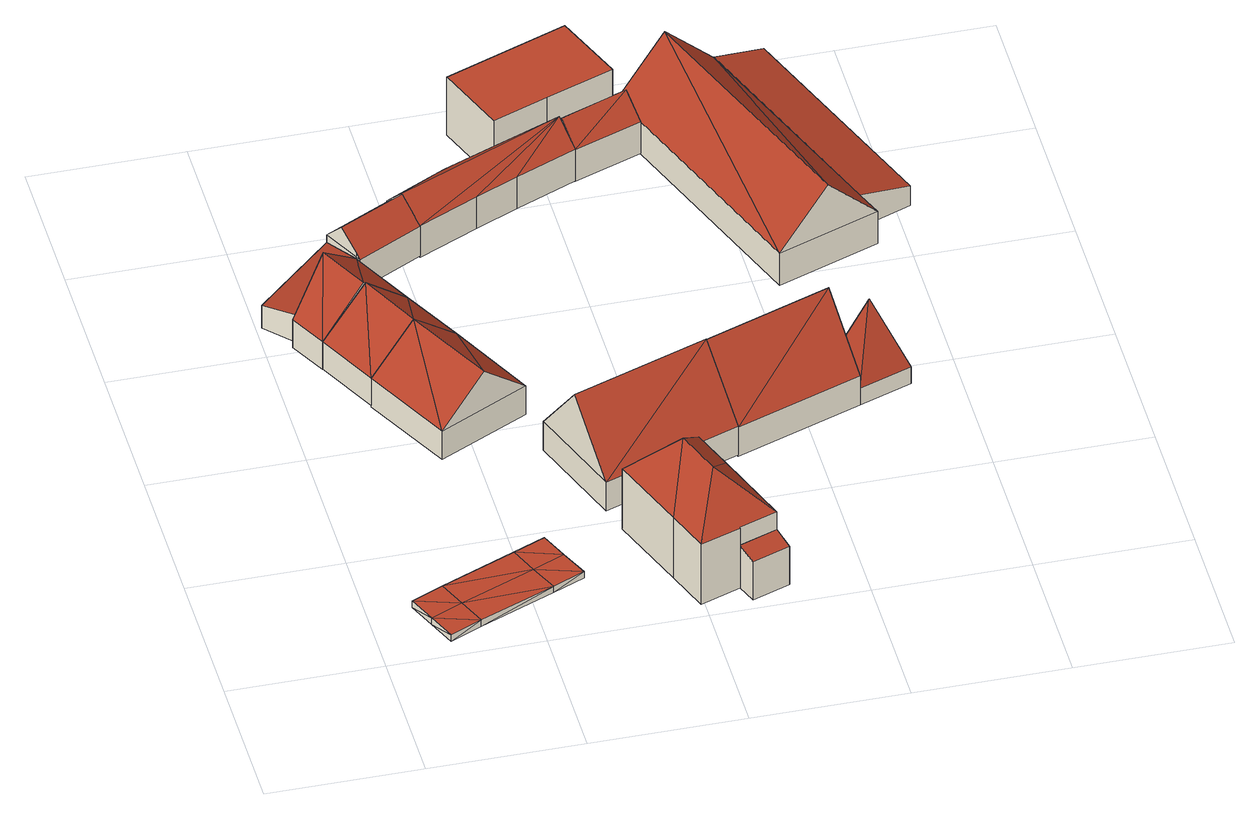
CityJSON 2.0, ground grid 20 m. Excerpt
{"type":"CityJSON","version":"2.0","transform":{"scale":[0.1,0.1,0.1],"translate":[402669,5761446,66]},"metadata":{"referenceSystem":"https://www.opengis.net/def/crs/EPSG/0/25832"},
"CityObjects":{
"building1":{"type":"Building","attributes":{"Geometrietyp2DReferenz":"2000","Gemeindeschluessel":"05515000","function":"53001_1800","roofType":"9999","measuredHeight":1},"geometry":[{"type":"Solid","lod":"2","boundaries":[[[[0,1,2]],[[1,3,2]],[[4,5,0]],[[5,1,0]],[[6,7,4]],[[7,5,4]],[[8,9,6]],[[9,7,6]],[[10,11,8]],[[11,9,8]],[[12,13,10]],[[13,11,10]],[[14,15,12]],[[15,13,12]],[[16,17,14]],[[17,15,14]],[[18,19,16]],[[19,17,16]],[[2,3,18]],[[3,19,18]],[[15,17,20]],[[20,17,19]],[[20,19,21]],[[21,19,3]],[[21,3,5]],[[5,3,1]],[[13,15,11]],[[11,15,20]],[[11,20,9]],[[9,20,21]],[[9,21,7]],[[7,21,5]],[[14,22,16]],[[22,18,16]],[[22,23,18]],[[23,2,18]],[[23,4,2]],[[4,0,2]],[[12,10,14]],[[10,22,14]],[[10,8,22]],[[8,23,22]],[[8,6,23]],[[6,4,23]]]],"semantics":{"surfaces":[{"type":"WallSurface"},{"type":"GroundSurface"},{"type":"RoofSurface"}],"values":[[0,0,0,0,0,0,0,0,0,0,0,0,0,0,0,0,0,0,0,0,1,1,1,1,1,1,1,1,1,1,1,1,2,2,2,2,2,2,2,2,2,2,2,2]]}}]},
"building2":{"type":"Building","attributes":{"Gemeindeschluessel":"05515000","Geometrietyp2DReferenz":"3000","function":"51009_1610","roofType":"2100","measuredHeight":4.33},"geometry":[{"type":"Solid","lod":"2","boundaries":[[[[24,25,26,27]],[[28,29,25,24]],[[30,31,29,28]],[[27,26,31,30]],[[28,24,27,30]],[[25,29,31,26]]]],"semantics":{"surfaces":[{"type":"WallSurface"},{"type":"RoofSurface"},{"type":"GroundSurface"}],"values":[[0,0,0,0,1,2]]}}]},
"building3":{"type":"Building","attributes":{"Gemeindeschluessel":"05515000","Geometrietyp2DReferenz":"3000","function":"31001_2700","roofType":"5000","measuredHeight":10.15},"geometry":[{"type":"Solid","lod":"2","boundaries":[[[[32,33,34,35]],[[36,37,33,32]],[[38,39,37,36]],[[24,25,39,38]],[[35,34,25,24]],[[40,32,35,24]],[[41,40,24]],[[40,41,36]],[[38,36,41]],[[40,36,32]],[[24,38,41]],[[33,37,39,25,34]]]],"semantics":{"surfaces":[{"type":"WallSurface"},{"type":"RoofSurface"},{"type":"GroundSurface"}],"values":[[0,0,0,0,0,1,1,1,1,0,0,2]]}}]},
"building4":{"type":"Building","attributes":{"Gemeindeschluessel":"05515000","Geometrietyp2DReferenz":"3000","function":"51009_1610","roofType":"3100","measuredHeight":10.04},"geometry":[{"type":"Solid","lod":"2","boundaries":[[[[36,42,43,44]],[[32,45,42,36]],[[46,47,45,32]],[[44,43,47,46]],[[36,48,32]],[[46,49,44]],[[44,49,48]],[[48,36,44]],[[49,46,32]],[[32,48,49]],[[42,45,47,43]]]],"semantics":{"surfaces":[{"type":"WallSurface"},{"type":"RoofSurface"},{"type":"GroundSurface"}],"values":[[0,0,0,0,0,0,1,1,1,1,2]]}}]},
"building5":{"type":"Building","attributes":{"Gemeindeschluessel":"05515000","Geometrietyp2DReferenz":"3000","function":"31001_2700","roofType":"3100","measuredHeight":10.24},"geometry":[{"type":"Solid","lod":"2","boundaries":[[[[50,51,52,46]],[[53,54,51,50]],[[44,55,54,53]],[[46,52,55,44]],[[50,56,53]],[[44,49,46]],[[56,50,46]],[[46,49,56]],[[53,56,49]],[[49,44,53]],[[51,54,55,52]]]],"semantics":{"surfaces":[{"type":"WallSurface"},{"type":"RoofSurface"},{"type":"GroundSurface"}],"values":[[0,0,0,0,0,0,1,1,1,1,2]]}}]},
"building6":{"type":"Building","attributes":{"Gemeindeschluessel":"05515000","Geometrietyp2DReferenz":"3000","function":"31001_2000","roofType":"5000","measuredHeight":7.57},"geometry":[{"type":"Solid","lod":"2","boundaries":[[[[57,58,59,60]],[[61,34,58,57]],[[62,25,34,61]],[[63,26,25,62]],[[60,59,26,63]],[[64,65,66,61,57]],[[64,60,65]],[[63,65,60]],[[66,65,63,62]],[[66,62,61]],[[64,57,60]],[[58,34,25,26,59]]]],"semantics":{"surfaces":[{"type":"WallSurface"},{"type":"RoofSurface"},{"type":"GroundSurface"}],"values":[[0,0,0,0,0,1,1,1,0,0,0,2]]}}]},
"building7":{"type":"Building","attributes":{"name":"Schulze Gassel","Gemeindeschluessel":"05515000","Geometrietyp2DReferenz":"3000","function":"31001_1000"},"address":[{"country":"Germany","locality":"Münster","thoroughfareNumber":"561","thoroughfareName":"Gasselstiege"}],"children":["building7-1","building7-2"]},
"building7-1":{"type":"BuildingPart","attributes":{"roofType":"3200","measuredHeight":14.91},"parents":["building7"],"geometry":[{"type":"Solid","lod":"2","boundaries":[[[[67,68,69,70,71]],[[72,73,68,67]],[[74,75,73,72]],[[76,77,75,74]],[[78,79,77,76]],[[80,81,79,78]],[[82,83,84,81,80]],[[76,85,78]],[[67,71,82,86,72]],[[72,86,85,74]],[[74,85,76]],[[80,86,82]],[[78,85,86,80]],[[68,73,75,77,79,81,84,69]],[[83,82,71,70]],[[69,84,83,70]]]],"semantics":{"surfaces":[{"type":"WallSurface"},{"type":"RoofSurface"},{"type":"GroundSurface"},{"type":"ClosureSurface"}],"values":[[0,0,0,0,0,0,0,1,1,1,1,1,1,2,0,3]]}}]},
"building7-2":{"type":"BuildingPart","attributes":{"roofType":"2100","measuredHeight":6.61},"parents":["building7"],"geometry":[{"type":"Solid","lod":"2","boundaries":[[[[87,88,84,83]],[[89,90,88,87]],[[91,68,90,89]],[[70,69,68,91]],[[89,87,83,70,91]],[[84,88,90,68,69]],[[69,70,83,84]]]],"semantics":{"surfaces":[{"type":"WallSurface"},{"type":"RoofSurface"},{"type":"GroundSurface"},{"type":"ClosureSurface"}],"values":[[0,0,0,0,1,2,3]]}}]},
"building8":{"type":"Building","attributes":{"Gemeindeschluessel":"05515000","Geometrietyp2DReferenz":"3000","function":"31001_1000","roofType":"3100","measuredHeight":13.41},"geometry":[{"type":"Solid","lod":"2","boundaries":[[[[92,93,94,95]],[[96,97,93,92]],[[98,99,97,96]],[[95,94,99,98]],[[92,100,96]],[[98,101,95]],[[101,100,92]],[[92,95,101]],[[100,101,98]],[[98,96,100]],[[93,97,99,94]]]],"semantics":{"surfaces":[{"type":"WallSurface"},{"type":"RoofSurface"},{"type":"GroundSurface"}],"values":[[0,0,0,0,0,0,1,1,1,1,2]]}}]},
"building9":{"type":"Building","attributes":{"Gemeindeschluessel":"05515000","Geometrietyp2DReferenz":"3000","function":"51009_1610","roofType":"5000","measuredHeight":7.77},"geometry":[{"type":"Solid","lod":"2","boundaries":[[[[102,103,104,105]],[[106,107,103,102]],[[108,109,107,106]],[[110,111,109,108]],[[112,113,111,110]],[[114,115,113,112]],[[116,117,115,114]],[[105,104,117,116]],[[110,108,118]],[[112,110,118]],[[114,112,118]],[[118,119,114]],[[118,106,102]],[[118,102,105]],[[119,118,105]],[[105,116,119]],[[106,118,108]],[[114,119,116]],[[103,107,109,111,113,115,117,104]]]],"semantics":{"surfaces":[{"type":"WallSurface"},{"type":"RoofSurface"},{"type":"GroundSurface"}],"values":[[0,0,0,0,0,0,0,0,1,1,1,1,1,1,1,1,0,0,2]]}}]},
"building10":{"type":"Building","attributes":{"Gemeindeschluessel":"05515000","Geometrietyp2DReferenz":"3000","function":"51003_1201","roofType":"1000","measuredHeight":9},"geometry":[{"type":"Solid","lod":"2","boundaries":[[[[120,121,122,123]],[[124,125,121,120]],[[126,127,125,124]],[[128,129,127,126]],[[123,122,129,128]],[[126,124,120,123,128]],[[121,125,127,129,122]]]],"semantics":{"surfaces":[{"type":"WallSurface"},{"type":"RoofSurface"},{"type":"GroundSurface"}],"values":[[0,0,0,0,0,1,2]]}}]},
"building11":{"type":"Building","attributes":{"Gemeindeschluessel":"05515000","Geometrietyp2DReferenz":"3000","function":"31001_2700"},"children":["building11-1","building11-2"]},
"building11-1":{"type":"BuildingPart","attributes":{"roofType":"3100","measuredHeight":13.47},"parents":["building11"],"geometry":[{"type":"Solid","lod":"2","boundaries":[[[[130,131,132,133]],[[134,135,136,137,138]],[[133,132,135,134]],[[130,139,138]],[[134,140,133]],[[140,139,130]],[[130,133,140]],[[139,140,134]],[[134,138,139]],[[131,141,136,135,132]],[[131,130,138,137,142,141]],[[136,141,142,137]]]],"semantics":{"surfaces":[{"type":"WallSurface"},{"type":"RoofSurface"},{"type":"GroundSurface"},{"type":"ClosureSurface"}],"values":[[0,0,0,0,0,1,1,1,1,2,0,3]]}}]},
"building11-2":{"type":"BuildingPart","attributes":{"roofType":"5000","measuredHeight":12.26},"parents":["building11"],"geometry":[{"type":"Solid","lod":"2","boundaries":[[[[143,144,141,142]],[[145,146,144,143]],[[137,136,146,145]],[[147,137,145,148]],[[145,143,148]],[[148,143,142,147]],[[142,137,147]],[[144,146,136,141]],[[136,137,142,141]]]],"semantics":{"surfaces":[{"type":"WallSurface"},{"type":"RoofSurface"},{"type":"GroundSurface"},{"type":"ClosureSurface"}],"values":[[0,0,0,1,1,1,1,2,3]]}}]},
"building12":{"type":"Building","attributes":{"Gemeindeschluessel":"05515000","Geometrietyp2DReferenz":"3000","function":"31001_2700","roofType":"3100","measuredHeight":7.81},"geometry":[{"type":"Solid","lod":"2","boundaries":[[[[149,150,151,152]],[[153,129,150,149]],[[154,127,129,153]],[[152,151,127,154]],[[149,155,153]],[[154,156,152]],[[149,152,156]],[[156,155,149]],[[155,156,154]],[[154,153,155]],[[150,129,127,151]]]],"semantics":{"surfaces":[{"type":"WallSurface"},{"type":"RoofSurface"},{"type":"GroundSurface"}],"values":[[0,0,0,0,0,0,1,1,1,1,2]]}}]},
"building13":{"type":"Building","attributes":{"Gemeindeschluessel":"05515000","Geometrietyp2DReferenz":"3000","function":"31001_2700","roofType":"3100","measuredHeight":12.24},"geometry":[{"type":"Solid","lod":"2","boundaries":[[[[157,158,159,160]],[[161,162,158,157]],[[152,163,162,161]],[[164,165,163,152]],[[166,167,165,164]],[[160,159,167,166]],[[157,160,166,168]],[[169,168,166]],[[168,169,161]],[[169,164,152,161]],[[168,161,157]],[[166,164,169]],[[158,162,163,165,167,159]]]],"semantics":{"surfaces":[{"type":"WallSurface"},{"type":"RoofSurface"},{"type":"GroundSurface"}],"values":[[0,0,0,0,0,0,1,1,1,1,0,0,2]]}}]},
"building14":{"type":"Building","attributes":{"Gemeindeschluessel":"05515000","Geometrietyp2DReferenz":"3000","function":"31001_2700","roofType":"2100","measuredHeight":5.1},"geometry":[{"type":"Solid","lod":"2","boundaries":[[[[170,159,171,172]],[[173,167,159,170]],[[174,175,167,173]],[[172,171,175,174]],[[173,170,172,174]],[[159,167,175,171]]]],"semantics":{"surfaces":[{"type":"WallSurface"},{"type":"RoofSurface"},{"type":"GroundSurface"}],"values":[[0,0,0,0,1,2]]}}]}
},
"vertices":[
[239,175,19],[239,175,9],[197,158,18],[197,158,8],[254,138,19],[254,138,9],[270,101,19],[270,101,9],[228,84,18],[228,84,8],[129,44,17],[129,44,7],[87,26,16],[87,26,6],[72,63,16],[72,63,6],[57,100,16],[57,100,6],[99,118,17],[99,118,7],[114,81,7],[212,121,8],[114,81,17],[212,121,18],
[131,681,69],[131,681,26],[106,729,26],[106,729,61],[37,594,69],[37,594,26],[2,632,61],[2,632,26],
[173,595,69],[173,595,26],[134,674,26],[134,674,69],[54,538,69],[54,538,26],[29,587,69],[29,587,26],[112,566,128],[78,632,128],
[54,538,27],[94,457,27],[94,457,69],[173,595,27],[214,515,69],[214,515,27],[114,566,127],[154,486,127],
[271,399,69],[271,399,25],[214,515,25],[153,340,69],[153,340,25],[94,457,25],[212,369,127],
[219,718,72],[219,718,26],[191,773,26],[191,773,72],[134,674,72],[131,681,72],[106,729,72],[204,748,101],[119,705,101],[131,681,79],
[445,29,109],[445,29,17],[445,30,17],[445,30,83],[445,30,110],[392,10,110],[392,10,17],[372,66,110],[372,66,17],[334,171,110],[334,171,17],[438,208,110],[438,208,17],[458,152,110],[458,152,17],[495,48,110],[495,48,83],[495,48,17],[403,144,166],[425,82,166],
[504,21,76],[504,21,17],[455,3,76],[455,3,17],[445,29,82],
[322,201,67],[322,201,23],[501,266,23],[501,266,67],[276,331,67],[276,331,23],[454,395,67],[454,395,23],[299,266,157],[477,330,157],
[328,838,73],[328,838,24],[272,815,24],[272,815,73],[413,870,73],[413,870,24],[434,814,73],[434,814,24],[354,780,73],[354,780,24],[298,755,73],[298,755,24],[219,718,73],[219,718,24],[191,773,73],[191,773,24],[422,846,101],[203,749,101],
[305,936,113],[305,936,23],[340,842,23],[340,842,113],[466,997,113],[466,997,23],[502,903,113],[502,903,23],[413,870,113],[413,870,23],
[620,455,66],[620,455,21],[454,395,21],[454,395,66],[501,266,66],[501,266,21],[666,325,21],[666,325,47],[666,325,66],[643,390,156],[477,330,156],[644,386,21],[644,386,47],
[708,426,47],[708,426,21],[735,350,47],[735,350,21],[688,371,144],[689,372,144],
[434,814,72],[434,814,23],[523,847,23],[523,847,72],[413,870,72],[502,903,72],[424,842,101],[512,875,101],
[759,615,72],[759,615,22],[746,649,22],[746,649,72],[626,566,72],[626,566,22],[523,847,22],[505,895,72],[505,895,22],[637,944,72],[637,944,22],[692,591,145],[571,920,145],
[746,649,73],[814,675,22],[814,675,53],[637,944,73],[705,969,53],[705,969,22]
]}
